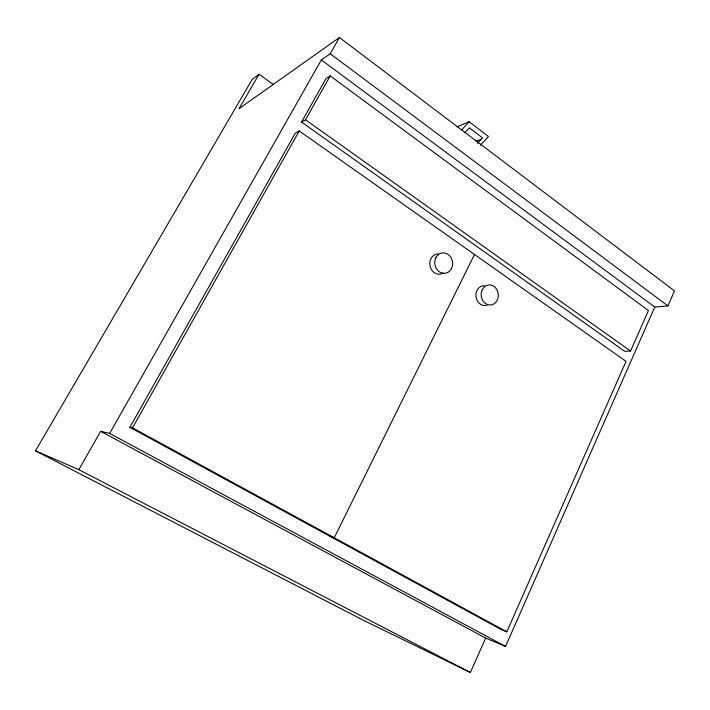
<?xml version="1.0" encoding="UTF-8"?>
<svg xmlns="http://www.w3.org/2000/svg" width="710" height="710" viewBox="0 0 710 710"><rect width="100%" height="100%" fill="white"/><g stroke="black" fill="none" stroke-linecap="round" stroke-linejoin="round"><path stroke-width="1.06" d="M259.035 74.266L252.139 79.502L35.5 450.832L78.846 469.656L100.669 431.325L109.642 433.419L321.337 59.906L654.753 307.048L667.959 305.912L674.5 290.914L339.442 37.515L238.977 108.71L259.035 74.266L273.448 84.596M100.669 431.325L485.675 638.086L505.573 646.464L654.753 307.048M506.816 631.811L626.034 361.355L299.274 130.933L295.325 133.143L129.877 427.313L501.402 629.663L506.816 631.811L132.521 427.828L129.877 427.313M630.569 351.077L648.434 310.536L330.185 75.89L326.023 78.561L301.537 122.093L624.56 351.272L630.569 351.077L305.54 119.786L301.537 122.093M35.5 450.832L363.511 620.327L470.357 672.485L485.675 638.086M474.484 254.482L334.259 537.772L329.99 536.307M132.521 427.828L299.274 130.933M305.54 119.786L330.185 75.89M321.337 59.906L330.248 53.782L339.442 37.515M461.713 129.894L469.132 121.765L488.471 136.506L480.279 145.302M464.961 132.637L469.337 127.862L482.543 137.9L477.422 143.402M457.062 126.815L469.132 121.765M476.117 141.228L481.265 139.258M78.846 469.656L470.357 672.485M109.642 433.419L505.573 646.464M330.248 53.782L667.959 305.912M486.829 305.291A9.976 8.52 83.2 0 1 475.993 296.727A9.976 8.52 83.2 0 1 484.335 285.677M443.297 273.013A10.188 8.866 80 0 1 430.136 266.374A10.188 8.866 80 0 1 438.611 253.923M482.205 289.786A10.064 8.573 83.2 0 0 489.927 304.989A10.064 8.573 83.2 0 0 497.098 290.079A10.064 8.573 83.2 0 0 482.205 289.786M435.86 257.721A10.277 8.919 80 0 0 443.883 273.341A10.277 8.919 80 0 0 451.382 258.245A10.277 8.919 80 0 0 435.86 257.721"/></g></svg>
